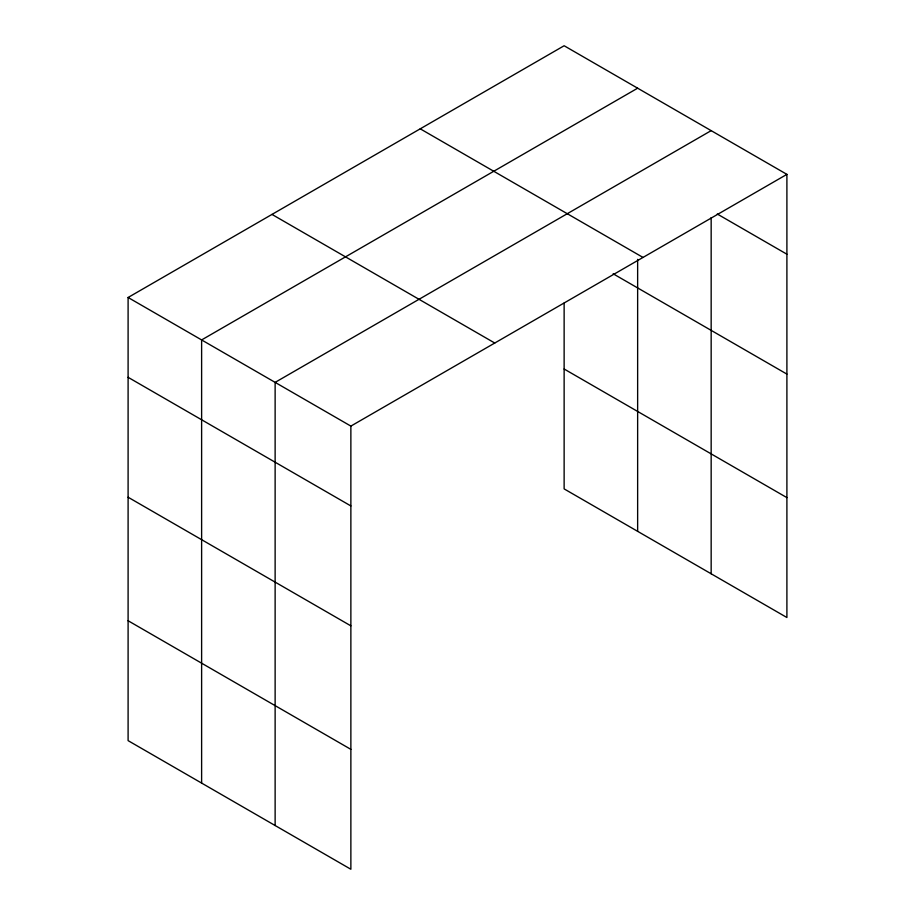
<?xml version="1.0" encoding="UTF-8"?>
<svg xmlns="http://www.w3.org/2000/svg" width="915" height="915" viewBox="0 0 915 915"><rect width="100%" height="100%" fill="white"/><g stroke="black" fill="none" stroke-linecap="round" stroke-linejoin="round"><path stroke-width="1.37" d="M128.1 297.489L350.868 426.104L350.868 869.25L128.1 740.635L128.1 297.489L564.132 45.75L786.9 174.365L786.9 617.511L564.132 488.896L564.132 303.037M637.641 88.195L201.62 339.934L201.62 783.08M711.161 130.639L275.129 382.379L275.129 825.524M350.868 426.104L786.9 174.365M717.269 214.007L786.9 254.21M420.237 128.821L643.005 257.435M613.142 273.779L786.9 374.098M564.132 369.008L786.9 497.623M271.995 214.419L494.763 343.034M128.1 377.323L350.868 505.949M128.1 497.222L350.868 625.837M128.1 620.747L350.868 749.362M711.161 217.61L711.161 573.785M637.641 259.38L637.641 531.341"/></g></svg>
